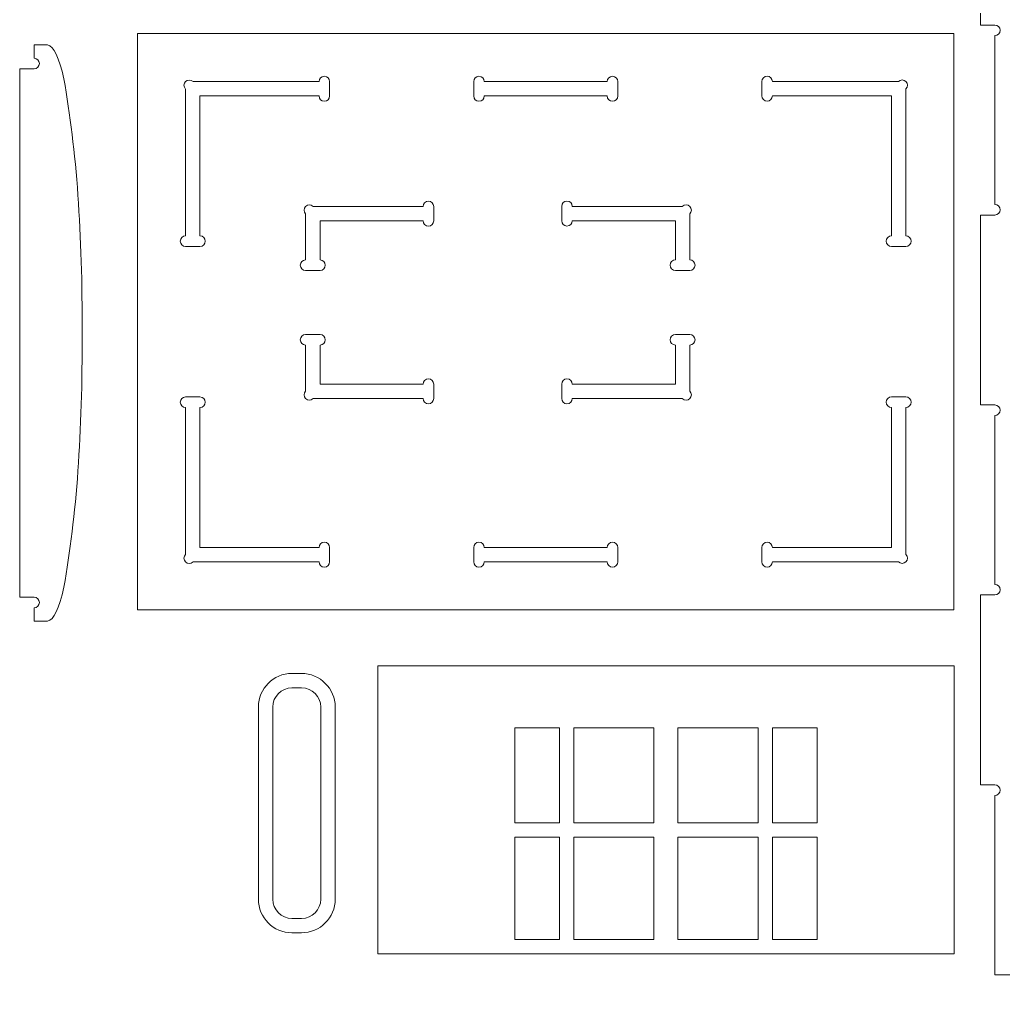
# Model space of a CAD drawing. Header units: millimetres. Extents: x -494 to 494, y -418 to 418.
# Drawn here: x -220 to -15.2, y -418.2 to -216.3 of the extents above; entities that cross this region are included whole.
import ezdxf

# ---------------------------------------------------------------- set-up
doc = ezdxf.new("R2010")
doc.units = ezdxf.units.MM
doc.header["$MEASUREMENT"] = 0

msp = doc.modelspace()

# ---------------------------------------------------------------- linework, layer by layer
at = {"lineweight": 9}
for points, knots in [([(77.0601, -377.796), (77.0601, -377.796), (77.0601, -415.156), (77.0601, -415.156), (77.0601, -415.156), (77.0601, -415.156), (47.9201, -415.156), (47.9201, -415.156), (47.9201, -415.156), (47.9201, -414.5485), (47.4276, -414.056), (46.8201, -414.056), (46.8201, -414.056), (46.2126, -414.056), (45.7201, -414.5485), (45.7201, -415.156), (45.7201, -415.156), (45.7201, -415.156), (45.7201, -418.156), (45.7201, -418.156), (45.7201, -418.156), (45.7201, -418.156), (14.3901, -418.156), (14.3901, -418.156), (14.3901, -418.156), (14.3901, -418.156), (14.3901, -415.156), (14.3901, -415.156), (14.3901, -415.156), (14.3901, -414.5485), (13.8976, -414.056), (13.2901, -414.056), (13.2901, -414.056), (12.6826, -414.056), (12.1901, -414.5485), (12.1901, -415.156), (12.1901, -415.156), (12.1901, -415.156), (-16.9399, -415.156), (-16.9399, -415.156), (-16.9399, -415.156), (-16.9399, -415.156), (-16.9399, -377.796), (-16.9399, -377.796), (-16.9399, -377.796), (-16.3324, -377.796), (-15.8399, -377.3035), (-15.8399, -376.696), (-15.8399, -376.696), (-15.8399, -376.0885), (-16.3324, -375.596), (-16.9399, -375.596), (-16.9399, -375.596), (-16.9399, -375.596), (-19.9399, -375.596), (-19.9399, -375.596), (-19.9399, -375.596), (-19.9399, -375.596), (-19.9399, -336.046), (-19.9399, -336.046), (-19.9399, -336.046), (-19.9399, -336.046), (-16.9399, -336.046), (-16.9399, -336.046), (-16.9399, -336.046), (-16.3324, -336.046), (-15.8399, -335.5535), (-15.8399, -334.946), (-15.8399, -334.946), (-15.8399, -334.3385), (-16.3324, -333.846), (-16.9399, -333.846), (-16.9399, -333.846), (-16.9399, -333.846), (-16.9399, -298.686), (-16.9399, -298.686), (-16.9399, -298.686), (-16.3324, -298.686), (-15.8399, -298.1935), (-15.8399, -297.586), (-15.8399, -297.586), (-15.8399, -296.9785), (-16.3324, -296.486), (-16.9399, -296.486), (-16.9399, -296.486), (-16.9399, -296.486), (-19.9399, -296.486), (-19.9399, -296.486), (-19.9399, -296.486), (-19.9399, -296.486), (-19.9399, -256.936), (-19.9399, -256.936), (-19.9399, -256.936), (-19.9399, -256.936), (-16.9399, -256.936), (-16.9399, -256.936), (-16.9399, -256.936), (-16.3324, -256.936), (-15.8399, -256.4435), (-15.8399, -255.836), (-15.8399, -255.836), (-15.8399, -255.2285), (-16.3324, -254.736), (-16.9399, -254.736), (-16.9399, -254.736), (-16.9399, -254.736), (-16.9399, -219.576), (-16.9399, -219.576), (-16.9399, -219.576), (-16.3324, -219.576), (-15.8399, -219.0835), (-15.8399, -218.476), (-15.8399, -218.476), (-15.8399, -217.8685), (-16.3324, -217.376), (-16.9399, -217.376), (-16.9399, -217.376), (-16.9399, -217.376), (-19.9399, -217.376), (-19.9399, -217.376), (-19.9399, -217.376), (-19.9399, -217.376), (-19.9399, -177.816), (-19.9399, -177.816), (-19.9399, -177.816), (-19.9399, -177.816), (-16.9399, -177.816), (-16.9399, -177.816), (-16.9399, -177.816), (-16.3324, -177.816), (-15.8399, -177.3235), (-15.8399, -176.716), (-15.8399, -176.716), (-15.8399, -176.1085), (-16.3324, -175.616), (-16.9399, -175.616), (-16.9399, -175.616), (-16.9399, -175.616), (-16.9399, -140.466), (-16.9399, -140.466), (-16.9399, -140.466), (-16.3324, -140.466), (-15.8399, -139.9735), (-15.8399, -139.366), (-15.8399, -139.366), (-15.8399, -138.7585), (-16.3324, -138.266), (-16.9399, -138.266), (-16.9399, -138.266), (-16.9399, -138.266), (-19.9399, -138.266), (-19.9399, -138.266), (-19.9399, -138.266), (-19.9399, -138.266), (-19.9399, -98.706), (-19.9399, -98.706), (-19.9399, -98.706), (-19.9399, -98.706), (-16.9399, -98.706), (-16.9399, -98.706), (-16.9399, -98.706), (-16.3324, -98.706), (-15.8399, -98.2135), (-15.8399, -97.606), (-15.8399, -97.606), (-15.8399, -96.9985), (-16.3324, -96.506), (-16.9399, -96.506), (-16.9399, -96.506), (-16.9399, -96.506), (-16.9399, -61.356), (-16.9399, -61.356), (-16.9399, -61.356), (-16.3324, -61.356), (-15.8399, -60.8635), (-15.8399, -60.256), (-15.8399, -60.256), (-15.8399, -59.6485), (-16.3324, -59.156), (-16.9399, -59.156), (-16.9399, -59.156), (-16.9399, -59.156), (-19.9399, -59.156), (-19.9399, -59.156), (-19.9399, -59.156), (-19.9399, -59.156), (-19.9399, -53.156), (-19.9399, -53.156), (-19.9399, -53.156), (-19.9399, -53.156), (14.3901, -53.156), (14.3901, -53.156), (14.3901, -53.156), (14.3901, -53.156), (14.3901, -59.156), (14.3901, -59.156), (14.3901, -59.156), (14.3901, -59.7635), (14.8826, -60.256), (15.4901, -60.256), (15.4901, -60.256), (16.0976, -60.256), (16.5901, -59.7635), (16.5901, -59.156), (16.5901, -59.156), (16.5901, -59.156), (43.5201, -59.156), (43.5201, -59.156), (43.5201, -59.156), (43.5201, -59.7635), (44.0126, -60.256), (44.6201, -60.256), (44.6201, -60.256), (45.2276, -60.256), (45.7201, -59.7635), (45.7201, -59.156), (45.7201, -59.156), (45.7201, -59.156), (45.7201, -53.156), (45.7201, -53.156), (45.7201, -53.156), (45.7201, -53.156), (80.0601, -53.156), (80.0601, -53.156), (80.0601, -53.156), (80.0601, -53.156), (80.0601, -59.156), (80.0601, -59.156), (80.0601, -59.156), (80.0601, -59.156), (77.0601, -59.156), (77.0601, -59.156), (77.0601, -59.156), (76.4526, -59.156), (75.9601, -59.6485), (75.9601, -60.256), (75.9601, -60.256), (75.9601, -60.8635), (76.4526, -61.356), (77.0601, -61.356), (77.0601, -61.356), (77.0601, -61.356), (77.0601, -96.506), (77.0601, -96.506), (77.0601, -96.506), (76.4526, -96.506), (75.9601, -96.9985), (75.9601, -97.606), (75.9601, -97.606), (75.9601, -98.2135), (76.4526, -98.706), (77.0601, -98.706), (77.0601, -98.706), (77.0601, -98.706), (80.0601, -98.706), (80.0601, -98.706), (80.0601, -98.706), (80.0601, -98.706), (80.0601, -138.266), (80.0601, -138.266), (80.0601, -138.266), (80.0601, -138.266), (77.0601, -138.266), (77.0601, -138.266), (77.0601, -138.266), (76.4526, -138.266), (75.9601, -138.7585), (75.9601, -139.366), (75.9601, -139.366), (75.9601, -139.9735), (76.4526, -140.466), (77.0601, -140.466), (77.0601, -140.466), (77.0601, -140.466), (77.0601, -175.616), (77.0601, -175.616), (77.0601, -175.616), (76.4526, -175.616), (75.9601, -176.1085), (75.9601, -176.716), (75.9601, -176.716), (75.9601, -177.3235), (76.4526, -177.816), (77.0601, -177.816), (77.0601, -177.816), (77.0601, -177.816), (80.0601, -177.816), (80.0601, -177.816), (80.0601, -177.816), (80.0601, -177.816), (80.0601, -217.376), (80.0601, -217.376), (80.0601, -217.376), (80.0601, -217.376), (77.0601, -217.376), (77.0601, -217.376), (77.0601, -217.376), (76.4526, -217.376), (75.9601, -217.8685), (75.9601, -218.476), (75.9601, -218.476), (75.9601, -219.0835), (76.4526, -219.576), (77.0601, -219.576), (77.0601, -219.576), (77.0601, -219.576), (77.0601, -254.736), (77.0601, -254.736), (77.0601, -254.736), (76.4526, -254.736), (75.9601, -255.2285), (75.9601, -255.836), (75.9601, -255.836), (75.9601, -256.4435), (76.4526, -256.936), (77.0601, -256.936), (77.0601, -256.936), (77.0601, -256.936), (80.0601, -256.936), (80.0601, -256.936), (80.0601, -256.936), (80.0601, -256.936), (80.0601, -296.486), (80.0601, -296.486), (80.0601, -296.486), (80.0601, -296.486), (77.0601, -296.486), (77.0601, -296.486), (77.0601, -296.486), (76.4526, -296.486), (75.9601, -296.9785), (75.9601, -297.586), (75.9601, -297.586), (75.9601, -298.1935), (76.4526, -298.686), (77.0601, -298.686), (77.0601, -298.686), (77.0601, -298.686), (77.0601, -333.846), (77.0601, -333.846), (77.0601, -333.846), (76.4526, -333.846), (75.9601, -334.3385), (75.9601, -334.946), (75.9601, -334.946), (75.9601, -335.5535), (76.4526, -336.046), (77.0601, -336.046), (77.0601, -336.046), (77.0601, -336.046), (80.0601, -336.046), (80.0601, -336.046), (80.0601, -336.046), (80.0601, -336.046), (80.0601, -375.596), (80.0601, -375.596), (80.0601, -375.596), (80.0601, -375.596), (77.0601, -375.596), (77.0601, -375.596), (77.0601, -375.596), (76.4526, -375.596), (75.9601, -376.0885), (75.9601, -376.696), (75.9601, -376.696), (75.9601, -377.3035), (76.4526, -377.796), (77.0601, -377.796)], [0, 0, 0, 0, 0.01075269, 0.01075269, 0.01075269, 0.01075269, 0.02150538, 0.02150538, 0.02150538, 0.02150538, 0.03225806, 0.03225806, 0.03225806, 0.03225806, 0.04301075, 0.04301075, 0.04301075, 0.04301075, 0.05376344, 0.05376344, 0.05376344, 0.05376344, 0.06451613, 0.06451613, 0.06451613, 0.06451613, 0.07526882, 0.07526882, 0.07526882, 0.07526882, 0.08602151, 0.08602151, 0.08602151, 0.08602151, 0.09677419, 0.09677419, 0.09677419, 0.09677419, 0.10752688, 0.10752688, 0.10752688, 0.10752688, 0.11827957, 0.11827957, 0.11827957, 0.11827957, 0.12903226, 0.12903226, 0.12903226, 0.12903226, 0.13978495, 0.13978495, 0.13978495, 0.13978495, 0.15053763, 0.15053763, 0.15053763, 0.15053763, 0.16129032, 0.16129032, 0.16129032, 0.16129032, 0.17204301, 0.17204301, 0.17204301, 0.17204301, 0.1827957, 0.1827957, 0.1827957, 0.1827957, 0.19354839, 0.19354839, 0.19354839, 0.19354839, 0.20430108, 0.20430108, 0.20430108, 0.20430108, 0.21505376, 0.21505376, 0.21505376, 0.21505376, 0.22580645, 0.22580645, 0.22580645, 0.22580645, 0.23655914, 0.23655914, 0.23655914, 0.23655914, 0.24731183, 0.24731183, 0.24731183, 0.24731183, 0.25806452, 0.25806452, 0.25806452, 0.25806452, 0.2688172, 0.2688172, 0.2688172, 0.2688172, 0.27956989, 0.27956989, 0.27956989, 0.27956989, 0.29032258, 0.29032258, 0.29032258, 0.29032258, 0.30107527, 0.30107527, 0.30107527, 0.30107527, 0.31182796, 0.31182796, 0.31182796, 0.31182796, 0.32258065, 0.32258065, 0.32258065, 0.32258065, 0.33333333, 0.33333333, 0.33333333, 0.33333333, 0.34408602, 0.34408602, 0.34408602, 0.34408602, 0.35483871, 0.35483871, 0.35483871, 0.35483871, 0.3655914, 0.3655914, 0.3655914, 0.3655914, 0.37634409, 0.37634409, 0.37634409, 0.37634409, 0.38709677, 0.38709677, 0.38709677, 0.38709677, 0.39784946, 0.39784946, 0.39784946, 0.39784946, 0.40860215, 0.40860215, 0.40860215, 0.40860215, 0.41935484, 0.41935484, 0.41935484, 0.41935484, 0.43010753, 0.43010753, 0.43010753, 0.43010753, 0.44086022, 0.44086022, 0.44086022, 0.44086022, 0.4516129, 0.4516129, 0.4516129, 0.4516129, 0.46236559, 0.46236559, 0.46236559, 0.46236559, 0.47311828, 0.47311828, 0.47311828, 0.47311828, 0.48387097, 0.48387097, 0.48387097, 0.48387097, 0.49462366, 0.49462366, 0.49462366, 0.49462366, 0.50537634, 0.50537634, 0.50537634, 0.50537634, 0.51612903, 0.51612903, 0.51612903, 0.51612903, 0.52688172, 0.52688172, 0.52688172, 0.52688172, 0.53763441, 0.53763441, 0.53763441, 0.53763441, 0.5483871, 0.5483871, 0.5483871, 0.5483871, 0.55913978, 0.55913978, 0.55913978, 0.55913978, 0.56989247, 0.56989247, 0.56989247, 0.56989247, 0.58064516, 0.58064516, 0.58064516, 0.58064516, 0.59139785, 0.59139785, 0.59139785, 0.59139785, 0.60215054, 0.60215054, 0.60215054, 0.60215054, 0.61290323, 0.61290323, 0.61290323, 0.61290323, 0.62365591, 0.62365591, 0.62365591, 0.62365591, 0.6344086, 0.6344086, 0.6344086, 0.6344086, 0.64516129, 0.64516129, 0.64516129, 0.64516129, 0.65591398, 0.65591398, 0.65591398, 0.65591398, 0.66666667, 0.66666667, 0.66666667, 0.66666667, 0.67741935, 0.67741935, 0.67741935, 0.67741935, 0.68817204, 0.68817204, 0.68817204, 0.68817204, 0.69892473, 0.69892473, 0.69892473, 0.69892473, 0.70967742, 0.70967742, 0.70967742, 0.70967742, 0.72043011, 0.72043011, 0.72043011, 0.72043011, 0.7311828, 0.7311828, 0.7311828, 0.7311828, 0.74193548, 0.74193548, 0.74193548, 0.74193548, 0.75268817, 0.75268817, 0.75268817, 0.75268817, 0.76344086, 0.76344086, 0.76344086, 0.76344086, 0.77419355, 0.77419355, 0.77419355, 0.77419355, 0.78494624, 0.78494624, 0.78494624, 0.78494624, 0.79569892, 0.79569892, 0.79569892, 0.79569892, 0.80645161, 0.80645161, 0.80645161, 0.80645161, 0.8172043, 0.8172043, 0.8172043, 0.8172043, 0.82795699, 0.82795699, 0.82795699, 0.82795699, 0.83870968, 0.83870968, 0.83870968, 0.83870968, 0.84946237, 0.84946237, 0.84946237, 0.84946237, 0.86021505, 0.86021505, 0.86021505, 0.86021505, 0.87096774, 0.87096774, 0.87096774, 0.87096774, 0.88172043, 0.88172043, 0.88172043, 0.88172043, 0.89247312, 0.89247312, 0.89247312, 0.89247312, 0.90322581, 0.90322581, 0.90322581, 0.90322581, 0.91397849, 0.91397849, 0.91397849, 0.91397849, 0.92473118, 0.92473118, 0.92473118, 0.92473118, 0.93548387, 0.93548387, 0.93548387, 0.93548387, 0.94623656, 0.94623656, 0.94623656, 0.94623656, 0.95698925, 0.95698925, 0.95698925, 0.95698925, 0.96774194, 0.96774194, 0.96774194, 0.96774194, 0.97849462, 0.97849462, 0.97849462, 0.97849462, 1, 1, 1, 1]), ([(-25.4709, -219.1478), (-25.4709, -219.1478), (-195.4709, -219.1478), (-195.4709, -219.1478), (-195.4709, -219.1478), (-195.4709, -219.1478), (-195.4709, -339.1478), (-195.4709, -339.1478), (-195.4709, -339.1478), (-195.4709, -339.1478), (-25.4709, -339.1478), (-25.4709, -339.1478), (-25.4709, -339.1478), (-25.4709, -339.1478), (-25.4709, -219.1478), (-25.4709, -219.1478)], [0, 0, 0, 0, 0.2, 0.2, 0.2, 0.2, 0.4, 0.4, 0.4, 0.4, 0.6, 0.6, 0.6, 0.6, 1, 1, 1, 1]), ([(-207.009, -281.5099), (-206.9015, -302.1128), (-208.1682, -319.7528), (-210.809, -334.4299), (-210.809, -334.4299), (-211.7684, -338.8952), (-212.9017, -341.2552), (-214.209, -341.5099), (-214.209, -341.5099), (-214.209, -341.5099), (-217.009, -341.5099), (-217.009, -341.5099), (-217.009, -341.5099), (-217.009, -341.5099), (-217.009, -338.7099), (-217.009, -338.7099), (-217.009, -338.7099), (-216.4015, -338.7099), (-215.909, -338.2174), (-215.909, -337.6099), (-215.909, -337.6099), (-215.909, -337.0024), (-216.4015, -336.5099), (-217.009, -336.5099), (-217.009, -336.5099), (-217.009, -336.5099), (-220.009, -336.5099), (-220.009, -336.5099), (-220.009, -336.5099), (-220.009, -336.5099), (-220.009, -226.5099), (-220.009, -226.5099), (-220.009, -226.5099), (-220.009, -226.5099), (-217.009, -226.5099), (-217.009, -226.5099), (-217.009, -226.5099), (-216.4015, -226.5099), (-215.909, -226.0174), (-215.909, -225.4099), (-215.909, -225.4099), (-215.909, -224.8024), (-216.4015, -224.3099), (-217.009, -224.3099), (-217.009, -224.3099), (-217.009, -224.3099), (-217.009, -221.5099), (-217.009, -221.5099), (-217.009, -221.5099), (-217.009, -221.5099), (-214.209, -221.5099), (-214.209, -221.5099), (-214.209, -221.5099), (-212.9038, -221.7607), (-211.7705, -224.124), (-210.809, -228.5999), (-210.809, -228.5999), (-208.1682, -243.2737), (-206.9015, -260.9103), (-207.009, -281.5099)], [0, 0, 0, 0, 0.0625, 0.0625, 0.0625, 0.0625, 0.125, 0.125, 0.125, 0.125, 0.1875, 0.1875, 0.1875, 0.1875, 0.25, 0.25, 0.25, 0.25, 0.3125, 0.3125, 0.3125, 0.3125, 0.375, 0.375, 0.375, 0.375, 0.4375, 0.4375, 0.4375, 0.4375, 0.5, 0.5, 0.5, 0.5, 0.5625, 0.5625, 0.5625, 0.5625, 0.625, 0.625, 0.625, 0.625, 0.6875, 0.6875, 0.6875, 0.6875, 0.75, 0.75, 0.75, 0.75, 0.8125, 0.8125, 0.8125, 0.8125, 0.875, 0.875, 0.875, 0.875, 1, 1, 1, 1]), ([(-183.9153, -229.1478), (-183.9153, -229.1478), (-157.6709, -229.1478), (-157.6709, -229.1478), (-157.6709, -229.1478), (-157.6709, -228.5403), (-157.1784, -228.0478), (-156.5709, -228.0478), (-156.5709, -228.0478), (-155.9634, -228.0478), (-155.4709, -228.5403), (-155.4709, -229.1478), (-155.4709, -229.1478), (-155.4709, -229.1478), (-155.4709, -232.1478), (-155.4709, -232.1478), (-155.4709, -232.1478), (-155.4709, -232.7553), (-155.9634, -233.2478), (-156.5709, -233.2478), (-156.5709, -233.2478), (-157.1784, -233.2478), (-157.6709, -232.7553), (-157.6709, -232.1478), (-157.6709, -232.1478), (-157.6709, -232.1478), (-182.4709, -232.1478), (-182.4709, -232.1478), (-182.4709, -232.1478), (-182.4709, -232.1478), (-182.4709, -261.2878), (-182.4709, -261.2878), (-182.4709, -261.2878), (-181.8634, -261.2878), (-181.3709, -261.7803), (-181.3709, -262.3878), (-181.3709, -262.3878), (-181.3709, -262.9953), (-181.8634, -263.4878), (-182.4709, -263.4878), (-182.4709, -263.4878), (-182.4709, -263.4878), (-185.4709, -263.4878), (-185.4709, -263.4878), (-185.4709, -263.4878), (-186.0784, -263.4878), (-186.5709, -262.9953), (-186.5709, -262.3878), (-186.5709, -262.3878), (-186.5709, -261.7803), (-186.0784, -261.2878), (-185.4709, -261.2878), (-185.4709, -261.2878), (-185.4709, -261.2878), (-185.4709, -230.7034), (-185.4709, -230.7034), (-185.4709, -230.7034), (-185.9005, -230.2739), (-185.9005, -229.5773), (-185.4709, -229.1478), (-185.4709, -229.1478), (-185.0414, -228.7182), (-184.3448, -228.7182), (-183.9153, -229.1478)], [0, 0, 0, 0, 0.05882353, 0.05882353, 0.05882353, 0.05882353, 0.11764706, 0.11764706, 0.11764706, 0.11764706, 0.17647059, 0.17647059, 0.17647059, 0.17647059, 0.23529412, 0.23529412, 0.23529412, 0.23529412, 0.29411765, 0.29411765, 0.29411765, 0.29411765, 0.35294118, 0.35294118, 0.35294118, 0.35294118, 0.41176471, 0.41176471, 0.41176471, 0.41176471, 0.47058824, 0.47058824, 0.47058824, 0.47058824, 0.52941176, 0.52941176, 0.52941176, 0.52941176, 0.58823529, 0.58823529, 0.58823529, 0.58823529, 0.64705882, 0.64705882, 0.64705882, 0.64705882, 0.70588235, 0.70588235, 0.70588235, 0.70588235, 0.76470588, 0.76470588, 0.76470588, 0.76470588, 0.82352941, 0.82352941, 0.82352941, 0.82352941, 0.88235294, 0.88235294, 0.88235294, 0.88235294, 1, 1, 1, 1]), ([(-123.2709, -229.1478), (-123.2709, -229.1478), (-97.6709, -229.1478), (-97.6709, -229.1478), (-97.6709, -229.1478), (-97.6709, -228.5403), (-97.1784, -228.0478), (-96.5709, -228.0478), (-96.5709, -228.0478), (-95.9634, -228.0478), (-95.4709, -228.5403), (-95.4709, -229.1478), (-95.4709, -229.1478), (-95.4709, -229.1478), (-95.4709, -232.1478), (-95.4709, -232.1478), (-95.4709, -232.1478), (-95.4709, -232.7553), (-95.9634, -233.2478), (-96.5709, -233.2478), (-96.5709, -233.2478), (-97.1784, -233.2478), (-97.6709, -232.7553), (-97.6709, -232.1478), (-97.6709, -232.1478), (-97.6709, -232.1478), (-123.2709, -232.1478), (-123.2709, -232.1478), (-123.2709, -232.1478), (-123.2709, -232.7553), (-123.7634, -233.2478), (-124.3709, -233.2478), (-124.3709, -233.2478), (-124.9784, -233.2478), (-125.4709, -232.7553), (-125.4709, -232.1478), (-125.4709, -232.1478), (-125.4709, -232.1478), (-125.4709, -229.1478), (-125.4709, -229.1478), (-125.4709, -229.1478), (-125.4709, -228.5403), (-124.9784, -228.0478), (-124.3709, -228.0478), (-124.3709, -228.0478), (-123.7634, -228.0478), (-123.2709, -228.5403), (-123.2709, -229.1478)], [0, 0, 0, 0, 0.07692308, 0.07692308, 0.07692308, 0.07692308, 0.15384615, 0.15384615, 0.15384615, 0.15384615, 0.23076923, 0.23076923, 0.23076923, 0.23076923, 0.30769231, 0.30769231, 0.30769231, 0.30769231, 0.38461538, 0.38461538, 0.38461538, 0.38461538, 0.46153846, 0.46153846, 0.46153846, 0.46153846, 0.53846154, 0.53846154, 0.53846154, 0.53846154, 0.61538462, 0.61538462, 0.61538462, 0.61538462, 0.69230769, 0.69230769, 0.69230769, 0.69230769, 0.76923077, 0.76923077, 0.76923077, 0.76923077, 0.84615385, 0.84615385, 0.84615385, 0.84615385, 1, 1, 1, 1]), ([(-37.0265, -229.1378), (-37.0265, -229.1378), (-63.2709, -229.1378), (-63.2709, -229.1378), (-63.2709, -229.1378), (-63.2709, -228.5303), (-63.7634, -228.0378), (-64.3709, -228.0378), (-64.3709, -228.0378), (-64.9784, -228.0378), (-65.4709, -228.5303), (-65.4709, -229.1378), (-65.4709, -229.1378), (-65.4709, -229.1378), (-65.4709, -232.1378), (-65.4709, -232.1378), (-65.4709, -232.1378), (-65.4709, -232.7453), (-64.9784, -233.2378), (-64.3709, -233.2378), (-64.3709, -233.2378), (-63.7634, -233.2378), (-63.2709, -232.7453), (-63.2709, -232.1378), (-63.2709, -232.1378), (-63.2709, -232.1378), (-38.4709, -232.1378), (-38.4709, -232.1378), (-38.4709, -232.1378), (-38.4709, -232.1378), (-38.4709, -261.2778), (-38.4709, -261.2778), (-38.4709, -261.2778), (-39.0784, -261.2778), (-39.5709, -261.7703), (-39.5709, -262.3778), (-39.5709, -262.3778), (-39.5709, -262.9853), (-39.0784, -263.4778), (-38.4709, -263.4778), (-38.4709, -263.4778), (-38.4709, -263.4778), (-35.4709, -263.4778), (-35.4709, -263.4778), (-35.4709, -263.4778), (-34.8634, -263.4778), (-34.3709, -262.9853), (-34.3709, -262.3778), (-34.3709, -262.3778), (-34.3709, -261.7703), (-34.8634, -261.2778), (-35.4709, -261.2778), (-35.4709, -261.2778), (-35.4709, -261.2778), (-35.4709, -230.6934), (-35.4709, -230.6934), (-35.4709, -230.6934), (-35.0413, -230.2639), (-35.0413, -229.5673), (-35.4709, -229.1378), (-35.4709, -229.1378), (-35.9004, -228.7082), (-36.597, -228.7082), (-37.0265, -229.1378)], [0, 0, 0, 0, 0.05882353, 0.05882353, 0.05882353, 0.05882353, 0.11764706, 0.11764706, 0.11764706, 0.11764706, 0.17647059, 0.17647059, 0.17647059, 0.17647059, 0.23529412, 0.23529412, 0.23529412, 0.23529412, 0.29411765, 0.29411765, 0.29411765, 0.29411765, 0.35294118, 0.35294118, 0.35294118, 0.35294118, 0.41176471, 0.41176471, 0.41176471, 0.41176471, 0.47058824, 0.47058824, 0.47058824, 0.47058824, 0.52941176, 0.52941176, 0.52941176, 0.52941176, 0.58823529, 0.58823529, 0.58823529, 0.58823529, 0.64705882, 0.64705882, 0.64705882, 0.64705882, 0.70588235, 0.70588235, 0.70588235, 0.70588235, 0.76470588, 0.76470588, 0.76470588, 0.76470588, 0.82352941, 0.82352941, 0.82352941, 0.82352941, 0.88235294, 0.88235294, 0.88235294, 0.88235294, 1, 1, 1, 1]), ([(-136.0009, -255.1478), (-136.0009, -255.1478), (-158.9153, -255.1478), (-158.9153, -255.1478), (-158.9153, -255.1478), (-159.3448, -254.7182), (-160.0414, -254.7182), (-160.4709, -255.1478), (-160.4709, -255.1478), (-160.9005, -255.5773), (-160.9005, -256.2739), (-160.4709, -256.7034), (-160.4709, -256.7034), (-160.4709, -256.7034), (-160.4709, -266.2878), (-160.4709, -266.2878), (-160.4709, -266.2878), (-161.0784, -266.2878), (-161.5709, -266.7803), (-161.5709, -267.3878), (-161.5709, -267.3878), (-161.5709, -267.9953), (-161.0784, -268.4878), (-160.4709, -268.4878), (-160.4709, -268.4878), (-160.4709, -268.4878), (-157.4709, -268.4878), (-157.4709, -268.4878), (-157.4709, -268.4878), (-156.8634, -268.4878), (-156.3709, -267.9953), (-156.3709, -267.3878), (-156.3709, -267.3878), (-156.3709, -266.7803), (-156.8634, -266.2878), (-157.4709, -266.2878), (-157.4709, -266.2878), (-157.4709, -266.2878), (-157.4709, -258.1478), (-157.4709, -258.1478), (-157.4709, -258.1478), (-157.4709, -258.1478), (-136.0009, -258.1478), (-136.0009, -258.1478), (-136.0009, -258.1478), (-136.0009, -258.7553), (-135.5084, -259.2478), (-134.9009, -259.2478), (-134.9009, -259.2478), (-134.2934, -259.2478), (-133.8009, -258.7553), (-133.8009, -258.1478), (-133.8009, -258.1478), (-133.8009, -258.1478), (-133.8009, -255.1478), (-133.8009, -255.1478), (-133.8009, -255.1478), (-133.8009, -254.5403), (-134.2934, -254.0478), (-134.9009, -254.0478), (-134.9009, -254.0478), (-135.5084, -254.0478), (-136.0009, -254.5403), (-136.0009, -255.1478)], [0, 0, 0, 0, 0.05882353, 0.05882353, 0.05882353, 0.05882353, 0.11764706, 0.11764706, 0.11764706, 0.11764706, 0.17647059, 0.17647059, 0.17647059, 0.17647059, 0.23529412, 0.23529412, 0.23529412, 0.23529412, 0.29411765, 0.29411765, 0.29411765, 0.29411765, 0.35294118, 0.35294118, 0.35294118, 0.35294118, 0.41176471, 0.41176471, 0.41176471, 0.41176471, 0.47058824, 0.47058824, 0.47058824, 0.47058824, 0.52941176, 0.52941176, 0.52941176, 0.52941176, 0.58823529, 0.58823529, 0.58823529, 0.58823529, 0.64705882, 0.64705882, 0.64705882, 0.64705882, 0.70588235, 0.70588235, 0.70588235, 0.70588235, 0.76470588, 0.76470588, 0.76470588, 0.76470588, 0.82352941, 0.82352941, 0.82352941, 0.82352941, 0.88235294, 0.88235294, 0.88235294, 0.88235294, 1, 1, 1, 1]), ([(-104.9409, -255.1378), (-104.9409, -255.1378), (-82.0265, -255.1378), (-82.0265, -255.1378), (-82.0265, -255.1378), (-81.597, -254.7082), (-80.9004, -254.7082), (-80.4709, -255.1378), (-80.4709, -255.1378), (-80.0413, -255.5673), (-80.0413, -256.2639), (-80.4709, -256.6934), (-80.4709, -256.6934), (-80.4709, -256.6934), (-80.4709, -266.2778), (-80.4709, -266.2778), (-80.4709, -266.2778), (-79.8634, -266.2778), (-79.3709, -266.7703), (-79.3709, -267.3778), (-79.3709, -267.3778), (-79.3709, -267.9853), (-79.8634, -268.4778), (-80.4709, -268.4778), (-80.4709, -268.4778), (-80.4709, -268.4778), (-83.4709, -268.4778), (-83.4709, -268.4778), (-83.4709, -268.4778), (-84.0784, -268.4778), (-84.5709, -267.9853), (-84.5709, -267.3778), (-84.5709, -267.3778), (-84.5709, -266.7703), (-84.0784, -266.2778), (-83.4709, -266.2778), (-83.4709, -266.2778), (-83.4709, -266.2778), (-83.4709, -258.1378), (-83.4709, -258.1378), (-83.4709, -258.1378), (-83.4709, -258.1378), (-104.9409, -258.1378), (-104.9409, -258.1378), (-104.9409, -258.1378), (-104.9409, -258.7453), (-105.4334, -259.2378), (-106.0409, -259.2378), (-106.0409, -259.2378), (-106.6484, -259.2378), (-107.1409, -258.7453), (-107.1409, -258.1378), (-107.1409, -258.1378), (-107.1409, -258.1378), (-107.1409, -255.1378), (-107.1409, -255.1378), (-107.1409, -255.1378), (-107.1409, -254.5303), (-106.6484, -254.0378), (-106.0409, -254.0378), (-106.0409, -254.0378), (-105.4334, -254.0378), (-104.9409, -254.5303), (-104.9409, -255.1378)], [0, 0, 0, 0, 0.05882353, 0.05882353, 0.05882353, 0.05882353, 0.11764706, 0.11764706, 0.11764706, 0.11764706, 0.17647059, 0.17647059, 0.17647059, 0.17647059, 0.23529412, 0.23529412, 0.23529412, 0.23529412, 0.29411765, 0.29411765, 0.29411765, 0.29411765, 0.35294118, 0.35294118, 0.35294118, 0.35294118, 0.41176471, 0.41176471, 0.41176471, 0.41176471, 0.47058824, 0.47058824, 0.47058824, 0.47058824, 0.52941176, 0.52941176, 0.52941176, 0.52941176, 0.58823529, 0.58823529, 0.58823529, 0.58823529, 0.64705882, 0.64705882, 0.64705882, 0.64705882, 0.70588235, 0.70588235, 0.70588235, 0.70588235, 0.76470588, 0.76470588, 0.76470588, 0.76470588, 0.82352941, 0.82352941, 0.82352941, 0.82352941, 0.88235294, 0.88235294, 0.88235294, 0.88235294, 1, 1, 1, 1]), ([(-136.0009, -295.1578), (-136.0009, -295.1578), (-158.9153, -295.1578), (-158.9153, -295.1578), (-158.9153, -295.1578), (-159.3448, -295.5874), (-160.0414, -295.5874), (-160.4709, -295.1578), (-160.4709, -295.1578), (-160.9005, -294.7283), (-160.9005, -294.0317), (-160.4709, -293.6022), (-160.4709, -293.6022), (-160.4709, -293.6022), (-160.4709, -284.0178), (-160.4709, -284.0178), (-160.4709, -284.0178), (-161.0784, -284.0178), (-161.5709, -283.5253), (-161.5709, -282.9178), (-161.5709, -282.9178), (-161.5709, -282.3103), (-161.0784, -281.8178), (-160.4709, -281.8178), (-160.4709, -281.8178), (-160.4709, -281.8178), (-157.4709, -281.8178), (-157.4709, -281.8178), (-157.4709, -281.8178), (-156.8634, -281.8178), (-156.3709, -282.3103), (-156.3709, -282.9178), (-156.3709, -282.9178), (-156.3709, -283.5253), (-156.8634, -284.0178), (-157.4709, -284.0178), (-157.4709, -284.0178), (-157.4709, -284.0178), (-157.4709, -292.1578), (-157.4709, -292.1578), (-157.4709, -292.1578), (-157.4709, -292.1578), (-136.0009, -292.1578), (-136.0009, -292.1578), (-136.0009, -292.1578), (-136.0009, -291.5503), (-135.5084, -291.0578), (-134.9009, -291.0578), (-134.9009, -291.0578), (-134.2934, -291.0578), (-133.8009, -291.5503), (-133.8009, -292.1578), (-133.8009, -292.1578), (-133.8009, -292.1578), (-133.8009, -295.1578), (-133.8009, -295.1578), (-133.8009, -295.1578), (-133.8009, -295.7653), (-134.2934, -296.2578), (-134.9009, -296.2578), (-134.9009, -296.2578), (-135.5084, -296.2578), (-136.0009, -295.7653), (-136.0009, -295.1578)], [0, 0, 0, 0, 0.05882353, 0.05882353, 0.05882353, 0.05882353, 0.11764706, 0.11764706, 0.11764706, 0.11764706, 0.17647059, 0.17647059, 0.17647059, 0.17647059, 0.23529412, 0.23529412, 0.23529412, 0.23529412, 0.29411765, 0.29411765, 0.29411765, 0.29411765, 0.35294118, 0.35294118, 0.35294118, 0.35294118, 0.41176471, 0.41176471, 0.41176471, 0.41176471, 0.47058824, 0.47058824, 0.47058824, 0.47058824, 0.52941176, 0.52941176, 0.52941176, 0.52941176, 0.58823529, 0.58823529, 0.58823529, 0.58823529, 0.64705882, 0.64705882, 0.64705882, 0.64705882, 0.70588235, 0.70588235, 0.70588235, 0.70588235, 0.76470588, 0.76470588, 0.76470588, 0.76470588, 0.82352941, 0.82352941, 0.82352941, 0.82352941, 0.88235294, 0.88235294, 0.88235294, 0.88235294, 1, 1, 1, 1]), ([(-104.9409, -295.1478), (-104.9409, -295.1478), (-82.0265, -295.1478), (-82.0265, -295.1478), (-82.0265, -295.1478), (-81.597, -295.5774), (-80.9004, -295.5774), (-80.4709, -295.1478), (-80.4709, -295.1478), (-80.0413, -294.7183), (-80.0413, -294.0217), (-80.4709, -293.5922), (-80.4709, -293.5922), (-80.4709, -293.5922), (-80.4709, -284.0078), (-80.4709, -284.0078), (-80.4709, -284.0078), (-79.8634, -284.0078), (-79.3709, -283.5153), (-79.3709, -282.9078), (-79.3709, -282.9078), (-79.3709, -282.3003), (-79.8634, -281.8078), (-80.4709, -281.8078), (-80.4709, -281.8078), (-80.4709, -281.8078), (-83.4709, -281.8078), (-83.4709, -281.8078), (-83.4709, -281.8078), (-84.0784, -281.8078), (-84.5709, -282.3003), (-84.5709, -282.9078), (-84.5709, -282.9078), (-84.5709, -283.5153), (-84.0784, -284.0078), (-83.4709, -284.0078), (-83.4709, -284.0078), (-83.4709, -284.0078), (-83.4709, -292.1478), (-83.4709, -292.1478), (-83.4709, -292.1478), (-83.4709, -292.1478), (-104.9409, -292.1478), (-104.9409, -292.1478), (-104.9409, -292.1478), (-104.9409, -291.5403), (-105.4334, -291.0478), (-106.0409, -291.0478), (-106.0409, -291.0478), (-106.6484, -291.0478), (-107.1409, -291.5403), (-107.1409, -292.1478), (-107.1409, -292.1478), (-107.1409, -292.1478), (-107.1409, -295.1478), (-107.1409, -295.1478), (-107.1409, -295.1478), (-107.1409, -295.7553), (-106.6484, -296.2478), (-106.0409, -296.2478), (-106.0409, -296.2478), (-105.4334, -296.2478), (-104.9409, -295.7553), (-104.9409, -295.1478)], [0, 0, 0, 0, 0.05882353, 0.05882353, 0.05882353, 0.05882353, 0.11764706, 0.11764706, 0.11764706, 0.11764706, 0.17647059, 0.17647059, 0.17647059, 0.17647059, 0.23529412, 0.23529412, 0.23529412, 0.23529412, 0.29411765, 0.29411765, 0.29411765, 0.29411765, 0.35294118, 0.35294118, 0.35294118, 0.35294118, 0.41176471, 0.41176471, 0.41176471, 0.41176471, 0.47058824, 0.47058824, 0.47058824, 0.47058824, 0.52941176, 0.52941176, 0.52941176, 0.52941176, 0.58823529, 0.58823529, 0.58823529, 0.58823529, 0.64705882, 0.64705882, 0.64705882, 0.64705882, 0.70588235, 0.70588235, 0.70588235, 0.70588235, 0.76470588, 0.76470588, 0.76470588, 0.76470588, 0.82352941, 0.82352941, 0.82352941, 0.82352941, 0.88235294, 0.88235294, 0.88235294, 0.88235294, 1, 1, 1, 1]), ([(-183.9153, -329.1578), (-183.9153, -329.1578), (-157.6709, -329.1578), (-157.6709, -329.1578), (-157.6709, -329.1578), (-157.6709, -329.7653), (-157.1784, -330.2578), (-156.5709, -330.2578), (-156.5709, -330.2578), (-155.9634, -330.2578), (-155.4709, -329.7653), (-155.4709, -329.1578), (-155.4709, -329.1578), (-155.4709, -329.1578), (-155.4709, -326.1578), (-155.4709, -326.1578), (-155.4709, -326.1578), (-155.4709, -325.5503), (-155.9634, -325.0578), (-156.5709, -325.0578), (-156.5709, -325.0578), (-157.1784, -325.0578), (-157.6709, -325.5503), (-157.6709, -326.1578), (-157.6709, -326.1578), (-157.6709, -326.1578), (-182.4709, -326.1578), (-182.4709, -326.1578), (-182.4709, -326.1578), (-182.4709, -326.1578), (-182.4709, -297.0178), (-182.4709, -297.0178), (-182.4709, -297.0178), (-181.8634, -297.0178), (-181.3709, -296.5253), (-181.3709, -295.9178), (-181.3709, -295.9178), (-181.3709, -295.3103), (-181.8634, -294.8178), (-182.4709, -294.8178), (-182.4709, -294.8178), (-182.4709, -294.8178), (-185.4709, -294.8178), (-185.4709, -294.8178), (-185.4709, -294.8178), (-186.0784, -294.8178), (-186.5709, -295.3103), (-186.5709, -295.9178), (-186.5709, -295.9178), (-186.5709, -296.5253), (-186.0784, -297.0178), (-185.4709, -297.0178), (-185.4709, -297.0178), (-185.4709, -297.0178), (-185.4709, -327.6022), (-185.4709, -327.6022), (-185.4709, -327.6022), (-185.9005, -328.0317), (-185.9005, -328.7283), (-185.4709, -329.1578), (-185.4709, -329.1578), (-185.0414, -329.5874), (-184.3448, -329.5874), (-183.9153, -329.1578)], [0, 0, 0, 0, 0.05882353, 0.05882353, 0.05882353, 0.05882353, 0.11764706, 0.11764706, 0.11764706, 0.11764706, 0.17647059, 0.17647059, 0.17647059, 0.17647059, 0.23529412, 0.23529412, 0.23529412, 0.23529412, 0.29411765, 0.29411765, 0.29411765, 0.29411765, 0.35294118, 0.35294118, 0.35294118, 0.35294118, 0.41176471, 0.41176471, 0.41176471, 0.41176471, 0.47058824, 0.47058824, 0.47058824, 0.47058824, 0.52941176, 0.52941176, 0.52941176, 0.52941176, 0.58823529, 0.58823529, 0.58823529, 0.58823529, 0.64705882, 0.64705882, 0.64705882, 0.64705882, 0.70588235, 0.70588235, 0.70588235, 0.70588235, 0.76470588, 0.76470588, 0.76470588, 0.76470588, 0.82352941, 0.82352941, 0.82352941, 0.82352941, 0.88235294, 0.88235294, 0.88235294, 0.88235294, 1, 1, 1, 1]), ([(-37.0265, -329.1478), (-37.0265, -329.1478), (-63.2709, -329.1478), (-63.2709, -329.1478), (-63.2709, -329.1478), (-63.2709, -329.7553), (-63.7634, -330.2478), (-64.3709, -330.2478), (-64.3709, -330.2478), (-64.9784, -330.2478), (-65.4709, -329.7553), (-65.4709, -329.1478), (-65.4709, -329.1478), (-65.4709, -329.1478), (-65.4709, -326.1478), (-65.4709, -326.1478), (-65.4709, -326.1478), (-65.4709, -325.5403), (-64.9784, -325.0478), (-64.3709, -325.0478), (-64.3709, -325.0478), (-63.7634, -325.0478), (-63.2709, -325.5403), (-63.2709, -326.1478), (-63.2709, -326.1478), (-63.2709, -326.1478), (-38.4709, -326.1478), (-38.4709, -326.1478), (-38.4709, -326.1478), (-38.4709, -326.1478), (-38.4709, -297.0078), (-38.4709, -297.0078), (-38.4709, -297.0078), (-39.0784, -297.0078), (-39.5709, -296.5153), (-39.5709, -295.9078), (-39.5709, -295.9078), (-39.5709, -295.3003), (-39.0784, -294.8078), (-38.4709, -294.8078), (-38.4709, -294.8078), (-38.4709, -294.8078), (-35.4709, -294.8078), (-35.4709, -294.8078), (-35.4709, -294.8078), (-34.8634, -294.8078), (-34.3709, -295.3003), (-34.3709, -295.9078), (-34.3709, -295.9078), (-34.3709, -296.5153), (-34.8634, -297.0078), (-35.4709, -297.0078), (-35.4709, -297.0078), (-35.4709, -297.0078), (-35.4709, -327.5922), (-35.4709, -327.5922), (-35.4709, -327.5922), (-35.0413, -328.0217), (-35.0413, -328.7183), (-35.4709, -329.1478), (-35.4709, -329.1478), (-35.9004, -329.5774), (-36.597, -329.5774), (-37.0265, -329.1478)], [0, 0, 0, 0, 0.05882353, 0.05882353, 0.05882353, 0.05882353, 0.11764706, 0.11764706, 0.11764706, 0.11764706, 0.17647059, 0.17647059, 0.17647059, 0.17647059, 0.23529412, 0.23529412, 0.23529412, 0.23529412, 0.29411765, 0.29411765, 0.29411765, 0.29411765, 0.35294118, 0.35294118, 0.35294118, 0.35294118, 0.41176471, 0.41176471, 0.41176471, 0.41176471, 0.47058824, 0.47058824, 0.47058824, 0.47058824, 0.52941176, 0.52941176, 0.52941176, 0.52941176, 0.58823529, 0.58823529, 0.58823529, 0.58823529, 0.64705882, 0.64705882, 0.64705882, 0.64705882, 0.70588235, 0.70588235, 0.70588235, 0.70588235, 0.76470588, 0.76470588, 0.76470588, 0.76470588, 0.82352941, 0.82352941, 0.82352941, 0.82352941, 0.88235294, 0.88235294, 0.88235294, 0.88235294, 1, 1, 1, 1]), ([(-123.2709, -326.1478), (-123.2709, -326.1478), (-97.6709, -326.1478), (-97.6709, -326.1478), (-97.6709, -326.1478), (-97.6709, -325.5403), (-97.1784, -325.0478), (-96.5709, -325.0478), (-96.5709, -325.0478), (-95.9634, -325.0478), (-95.4709, -325.5403), (-95.4709, -326.1478), (-95.4709, -326.1478), (-95.4709, -326.1478), (-95.4709, -329.1478), (-95.4709, -329.1478), (-95.4709, -329.1478), (-95.4709, -329.7553), (-95.9634, -330.2478), (-96.5709, -330.2478), (-96.5709, -330.2478), (-97.1784, -330.2478), (-97.6709, -329.7553), (-97.6709, -329.1478), (-97.6709, -329.1478), (-97.6709, -329.1478), (-123.2709, -329.1478), (-123.2709, -329.1478), (-123.2709, -329.1478), (-123.2709, -329.7553), (-123.7634, -330.2478), (-124.3709, -330.2478), (-124.3709, -330.2478), (-124.9784, -330.2478), (-125.4709, -329.7553), (-125.4709, -329.1478), (-125.4709, -329.1478), (-125.4709, -329.1478), (-125.4709, -326.1478), (-125.4709, -326.1478), (-125.4709, -326.1478), (-125.4709, -325.5403), (-124.9784, -325.0478), (-124.3709, -325.0478), (-124.3709, -325.0478), (-123.7634, -325.0478), (-123.2709, -325.5403), (-123.2709, -326.1478)], [0, 0, 0, 0, 0.07692308, 0.07692308, 0.07692308, 0.07692308, 0.15384615, 0.15384615, 0.15384615, 0.15384615, 0.23076923, 0.23076923, 0.23076923, 0.23076923, 0.30769231, 0.30769231, 0.30769231, 0.30769231, 0.38461538, 0.38461538, 0.38461538, 0.38461538, 0.46153846, 0.46153846, 0.46153846, 0.46153846, 0.53846154, 0.53846154, 0.53846154, 0.53846154, 0.61538462, 0.61538462, 0.61538462, 0.61538462, 0.69230769, 0.69230769, 0.69230769, 0.69230769, 0.76923077, 0.76923077, 0.76923077, 0.76923077, 0.84615385, 0.84615385, 0.84615385, 0.84615385, 1, 1, 1, 1]), ([(-25.4318, -350.7829), (-25.4318, -350.7829), (-145.4318, -350.7829), (-145.4318, -350.7829), (-145.4318, -350.7829), (-145.4318, -350.7829), (-145.4318, -410.7829), (-145.4318, -410.7829), (-145.4318, -410.7829), (-145.4318, -410.7829), (-25.4318, -410.7829), (-25.4318, -410.7829), (-25.4318, -410.7829), (-25.4318, -410.7829), (-25.4318, -350.7829), (-25.4318, -350.7829)], [0, 0, 0, 0, 0.2, 0.2, 0.2, 0.2, 0.4, 0.4, 0.4, 0.4, 0.6, 0.6, 0.6, 0.6, 1, 1, 1, 1]), ([(-163.3104, -352.3902), (-163.3104, -352.3902), (-161.3104, -352.3902), (-161.3104, -352.3902), (-161.3104, -352.3902), (-157.4585, -352.3902), (-154.3104, -355.5383), (-154.3104, -359.3902), (-154.3104, -359.3902), (-154.3104, -359.3902), (-154.3104, -399.3902), (-154.3104, -399.3902), (-154.3104, -399.3902), (-154.3104, -403.2421), (-157.4585, -406.3902), (-161.3104, -406.3902), (-161.3104, -406.3902), (-161.3104, -406.3902), (-163.3104, -406.3902), (-163.3104, -406.3902), (-163.3104, -406.3902), (-167.1623, -406.3902), (-170.3104, -403.2421), (-170.3104, -399.3902), (-170.3104, -399.3902), (-170.3104, -399.3902), (-170.3104, -359.3902), (-170.3104, -359.3902), (-170.3104, -359.3902), (-170.3104, -355.5383), (-167.1623, -352.3902), (-163.3104, -352.3902)], [0, 0, 0, 0, 0.11111111, 0.11111111, 0.11111111, 0.11111111, 0.22222222, 0.22222222, 0.22222222, 0.22222222, 0.33333333, 0.33333333, 0.33333333, 0.33333333, 0.44444444, 0.44444444, 0.44444444, 0.44444444, 0.55555556, 0.55555556, 0.55555556, 0.55555556, 0.66666667, 0.66666667, 0.66666667, 0.66666667, 0.77777778, 0.77777778, 0.77777778, 0.77777778, 1, 1, 1, 1]), ([(-163.3104, -355.3902), (-163.3104, -355.3902), (-161.3104, -355.3902), (-161.3104, -355.3902), (-161.3104, -355.3902), (-159.1104, -355.3902), (-157.3104, -357.1902), (-157.3104, -359.3902), (-157.3104, -359.3902), (-157.3104, -359.3902), (-157.3104, -399.3902), (-157.3104, -399.3902), (-157.3104, -399.3902), (-157.3104, -401.5902), (-159.1104, -403.3902), (-161.3104, -403.3902), (-161.3104, -403.3902), (-161.3104, -403.3902), (-163.3104, -403.3902), (-163.3104, -403.3902), (-163.3104, -403.3902), (-165.5104, -403.3902), (-167.3104, -401.5902), (-167.3104, -399.3902), (-167.3104, -399.3902), (-167.3104, -399.3902), (-167.3104, -359.3902), (-167.3104, -359.3902), (-167.3104, -359.3902), (-167.3104, -357.1902), (-165.5104, -355.3902), (-163.3104, -355.3902)], [0, 0, 0, 0, 0.11111111, 0.11111111, 0.11111111, 0.11111111, 0.22222222, 0.22222222, 0.22222222, 0.22222222, 0.33333333, 0.33333333, 0.33333333, 0.33333333, 0.44444444, 0.44444444, 0.44444444, 0.44444444, 0.55555556, 0.55555556, 0.55555556, 0.55555556, 0.66666667, 0.66666667, 0.66666667, 0.66666667, 0.77777778, 0.77777778, 0.77777778, 0.77777778, 1, 1, 1, 1]), ([(-107.6318, -363.7229), (-107.6318, -363.7229), (-116.9318, -363.7229), (-116.9318, -363.7229), (-116.9318, -363.7229), (-116.9318, -363.7229), (-116.9318, -383.5129), (-116.9318, -383.5129), (-116.9318, -383.5129), (-116.9318, -383.5129), (-107.6318, -383.5129), (-107.6318, -383.5129), (-107.6318, -383.5129), (-107.6318, -383.5129), (-107.6318, -363.7229), (-107.6318, -363.7229)], [0, 0, 0, 0, 0.2, 0.2, 0.2, 0.2, 0.4, 0.4, 0.4, 0.4, 0.6, 0.6, 0.6, 0.6, 1, 1, 1, 1]), ([(-87.9318, -363.7229), (-87.9318, -363.7229), (-104.6318, -363.7229), (-104.6318, -363.7229), (-104.6318, -363.7229), (-104.6318, -363.7229), (-104.6318, -383.5129), (-104.6318, -383.5129), (-104.6318, -383.5129), (-104.6318, -383.5129), (-87.9318, -383.5129), (-87.9318, -383.5129), (-87.9318, -383.5129), (-87.9318, -383.5129), (-87.9318, -363.7229), (-87.9318, -363.7229)], [0, 0, 0, 0, 0.2, 0.2, 0.2, 0.2, 0.4, 0.4, 0.4, 0.4, 0.6, 0.6, 0.6, 0.6, 1, 1, 1, 1]), ([(-66.2318, -363.7229), (-66.2318, -363.7229), (-82.9318, -363.7229), (-82.9318, -363.7229), (-82.9318, -363.7229), (-82.9318, -363.7229), (-82.9318, -383.5129), (-82.9318, -383.5129), (-82.9318, -383.5129), (-82.9318, -383.5129), (-66.2318, -383.5129), (-66.2318, -383.5129), (-66.2318, -383.5129), (-66.2318, -383.5129), (-66.2318, -363.7229), (-66.2318, -363.7229)], [0, 0, 0, 0, 0.2, 0.2, 0.2, 0.2, 0.4, 0.4, 0.4, 0.4, 0.6, 0.6, 0.6, 0.6, 1, 1, 1, 1]), ([(-53.9318, -363.7229), (-53.9318, -363.7229), (-63.2318, -363.7229), (-63.2318, -363.7229), (-63.2318, -363.7229), (-63.2318, -363.7229), (-63.2318, -383.5129), (-63.2318, -383.5129), (-63.2318, -383.5129), (-63.2318, -383.5129), (-53.9318, -383.5129), (-53.9318, -383.5129), (-53.9318, -383.5129), (-53.9318, -383.5129), (-53.9318, -363.7229), (-53.9318, -363.7229)], [0, 0, 0, 0, 0.2, 0.2, 0.2, 0.2, 0.4, 0.4, 0.4, 0.4, 0.6, 0.6, 0.6, 0.6, 1, 1, 1, 1]), ([(-107.6318, -386.5029), (-107.6318, -386.5029), (-116.9318, -386.5029), (-116.9318, -386.5029), (-116.9318, -386.5029), (-116.9318, -386.5029), (-116.9318, -407.7829), (-116.9318, -407.7829), (-116.9318, -407.7829), (-116.9318, -407.7829), (-107.6318, -407.7829), (-107.6318, -407.7829), (-107.6318, -407.7829), (-107.6318, -407.7829), (-107.6318, -386.5029), (-107.6318, -386.5029)], [0, 0, 0, 0, 0.2, 0.2, 0.2, 0.2, 0.4, 0.4, 0.4, 0.4, 0.6, 0.6, 0.6, 0.6, 1, 1, 1, 1]), ([(-87.9318, -386.5029), (-87.9318, -386.5029), (-104.6318, -386.5029), (-104.6318, -386.5029), (-104.6318, -386.5029), (-104.6318, -386.5029), (-104.6318, -407.7829), (-104.6318, -407.7829), (-104.6318, -407.7829), (-104.6318, -407.7829), (-87.9318, -407.7829), (-87.9318, -407.7829), (-87.9318, -407.7829), (-87.9318, -407.7829), (-87.9318, -386.5029), (-87.9318, -386.5029)], [0, 0, 0, 0, 0.2, 0.2, 0.2, 0.2, 0.4, 0.4, 0.4, 0.4, 0.6, 0.6, 0.6, 0.6, 1, 1, 1, 1]), ([(-66.2318, -386.5029), (-66.2318, -386.5029), (-82.9318, -386.5029), (-82.9318, -386.5029), (-82.9318, -386.5029), (-82.9318, -386.5029), (-82.9318, -407.7829), (-82.9318, -407.7829), (-82.9318, -407.7829), (-82.9318, -407.7829), (-66.2318, -407.7829), (-66.2318, -407.7829), (-66.2318, -407.7829), (-66.2318, -407.7829), (-66.2318, -386.5029), (-66.2318, -386.5029)], [0, 0, 0, 0, 0.2, 0.2, 0.2, 0.2, 0.4, 0.4, 0.4, 0.4, 0.6, 0.6, 0.6, 0.6, 1, 1, 1, 1]), ([(-53.9318, -386.5029), (-53.9318, -386.5029), (-63.2318, -386.5029), (-63.2318, -386.5029), (-63.2318, -386.5029), (-63.2318, -386.5029), (-63.2318, -407.7829), (-63.2318, -407.7829), (-63.2318, -407.7829), (-63.2318, -407.7829), (-53.9318, -407.7829), (-53.9318, -407.7829), (-53.9318, -407.7829), (-53.9318, -407.7829), (-53.9318, -386.5029), (-53.9318, -386.5029)], [0, 0, 0, 0, 0.2, 0.2, 0.2, 0.2, 0.4, 0.4, 0.4, 0.4, 0.6, 0.6, 0.6, 0.6, 1, 1, 1, 1])]:
    msp.add_open_spline(points, degree=3, knots=knots, dxfattribs=at)

doc.saveas('drawing.dxf')
